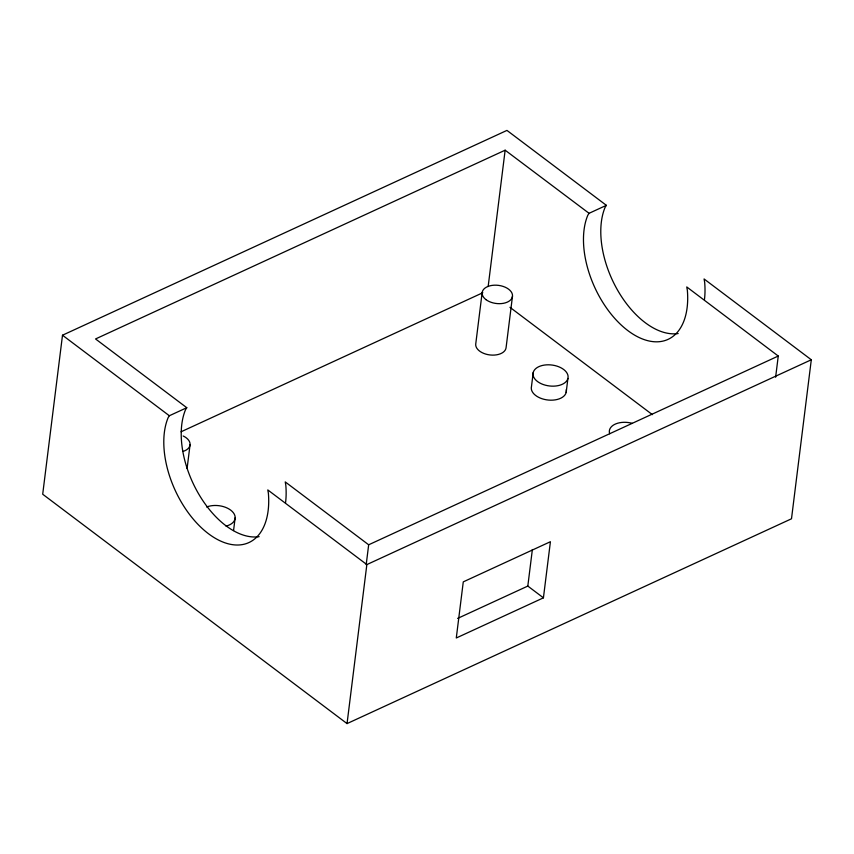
<?xml version="1.0" encoding="UTF-8"?>
<svg xmlns="http://www.w3.org/2000/svg" width="854" height="854" viewBox="0 0 854 854"><rect width="100%" height="100%" fill="white"/><g stroke="black" fill="none" stroke-linecap="round" stroke-linejoin="round"><path stroke-width="1.28" d="M678.172 333.53A77.661 44.867 65.3 0 1 617.858 290.648A77.661 44.867 65.3 0 1 605.091 207.341L606.372 205.334L506.956 130.406L62.502 335.216L42.7 494.231L347.044 723.594L791.498 518.784L811.3 359.769L704.08 278.97L704.678 282.396A77.661 44.867 65.3 0 1 704.443 299.711M187.101 468.472L190.058 444.731M233.558 530.558L235.149 517.802M366.195 564.643L368.672 544.788L778.261 356.043L686.765 286.955L687.363 290.371A77.661 44.867 65.3 0 1 627.882 330.626A77.661 44.867 65.3 0 1 587.776 215.315L589.057 213.308L606.372 205.334M347.044 723.594L366.846 564.59L811.3 359.769M482.136 292.708L475.721 344.151A15.287 9.138 7.1 0 0 490.068 354.965A15.287 9.138 7.1 0 0 506.091 347.578L512.496 296.135M488.157 286.528L505.141 150.197L589.057 213.308M533.216 372.504L531.476 386.531A17.635 10.536 7.1 0 0 548.46 400.067A17.635 10.536 7.1 0 0 566.255 389.734M457.616 618.413L527.815 586.068L532.373 549.528M566.17 392.488L567.91 378.461A17.635 10.536 7.1 0 0 544.19 365.106A17.635 10.536 7.1 0 0 539.6 382.88A17.635 10.536 7.1 0 0 567.91 378.461M543.422 597.832L550.414 541.714L463.274 581.873L456.282 637.991L543.422 597.832L527.815 586.068M775.624 377.222L778.261 356.043M505.141 150.197L95.541 338.953L186.78 407.71L169.348 415.749L168.131 417.67A78.173 45.166 65.3 0 0 208.504 533.75A78.173 45.166 65.3 0 0 268.38 493.228L267.804 489.94L366.846 564.59M186.78 407.71L185.553 409.642A78.173 45.166 65.3 0 0 198.406 493.505A78.173 45.166 65.3 0 0 259.125 536.675M181.069 431.782L482.809 292.73M509.977 307.323L652.392 414.649M368.672 544.788L285.236 481.912L285.812 485.2A78.173 45.166 65.3 0 1 285.567 502.632M62.502 335.216L169.348 415.749M183.183 435.988A15.287 9.138 7.1 0 1 182.895 451.456M206.657 506.998A17.635 10.536 7.1 0 1 232.224 511.45A17.635 10.536 7.1 0 1 226.011 526.117M609.681 433.779A17.635 10.536 7.1 0 1 632.323 423.349M485.99 299.647A15.287 9.138 7.1 0 0 511.77 298.43A15.287 9.138 7.1 0 0 494.199 285.193A15.287 9.138 7.1 0 0 485.99 299.647"/></g></svg>
